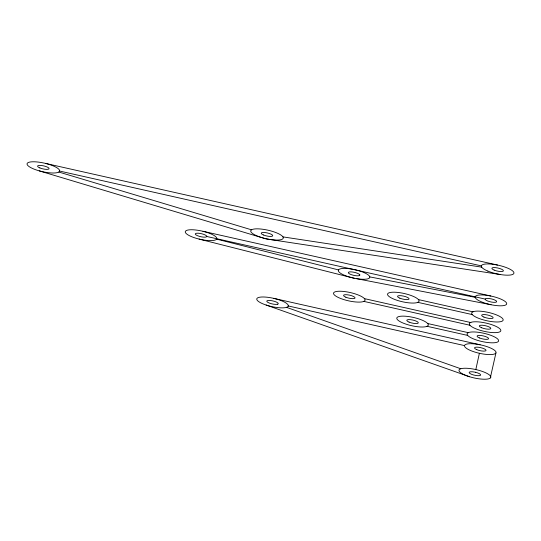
<?xml version="1.0" encoding="UTF-8"?>
<svg xmlns="http://www.w3.org/2000/svg" width="541" height="541" viewBox="0 0 541 541"><rect width="100%" height="100%" fill="white"/><g stroke="black" fill="none" stroke-linecap="round" stroke-linejoin="round"><path stroke-width="0.81" d="M485.162 299.085L485.169 299.288A5.917 1.549 12.7 0 0 493.967 302.365A5.917 1.549 12.7 0 0 493.886 299.633A5.917 1.549 12.7 0 0 485.162 299.085L206.797 236.485A5.917 1.549 12.7 0 0 198.655 233.245A5.917 1.549 12.7 0 0 197.445 235.68A5.917 1.549 12.7 0 0 206.703 236.667L206.797 236.485M495.928 352.948A16.129 4.227 12.7 0 1 470.785 350.615A16.129 4.227 12.7 0 1 474.132 343.873A16.129 4.227 12.7 0 1 495.928 352.948L490.254 378.118A16.298 4.274 12.7 0 1 465.929 375.468L465.091 375.123A16.298 4.274 12.7 0 1 460.695 368.786L461.196 368.637A16.298 4.274 12.7 0 1 475.072 369.395L476.114 369.625A16.298 4.274 12.7 0 1 490.721 376.509L490.815 376.813A16.298 4.274 12.7 0 1 490.68 377.645L490.525 377.861M475.823 369.557L479.38 353.28M39.25 170.868L266.03 238.879L499.918 274.463M282.943 236.884L481.713 267.132M491.059 304.732L353.246 278.027L199.095 239.075M369.787 276.897L475.194 297.327M354.179 278.202L352.123 277.736M45.336 163.368A16.67 4.369 12.7 0 1 56.555 172.768A16.67 4.369 12.7 0 1 28.632 166.243A16.67 4.369 12.7 0 1 44.274 163.125L497.531 265.063M59.605 171.051L481.395 265.901M202.956 231.291A16.129 4.227 12.7 0 1 216.765 238.723L216.508 239.237A16.129 4.227 12.7 0 1 198.757 238.994A16.129 4.227 12.7 0 1 185.34 231.467A16.129 4.227 12.7 0 1 201.928 231.054L490.802 296.022M418.436 299.592L472.868 311.832M417.835 302.345L472.266 314.585M364.431 298.632L470.542 322.497M363.829 301.384L469.94 325.249M427.681 323.532L468.317 332.674M427.079 326.291L467.715 335.427M273.915 298.402L480.151 344.793M288.258 305.963L464.543 345.604M216.589 239.115L338.49 269.912M58.807 172.031L251.531 229.817M465.929 375.468L469.642 376.759M286.507 307.349L460.797 368.759M266.172 305.056L465.652 375.353M270.872 239.609A16.676 4.375 12.7 0 0 283.044 237.032L282.828 236.701A16.676 4.375 12.7 0 0 267.883 230.175A16.676 4.375 12.7 0 0 251.68 229.722L251.349 229.932A16.676 4.375 12.7 0 0 261.425 237.492M269.831 239.453A16.676 4.375 12.7 0 1 262.439 237.797M356.235 278.588A16.129 4.227 12.7 0 0 369.814 277.107L369.773 276.816A16.129 4.227 12.7 0 0 358.994 270.77L358.007 270.486A16.129 4.227 12.7 0 0 351.866 269.1L350.845 268.938A16.129 4.227 12.7 0 0 338.565 269.797L338.402 270.047A16.129 4.227 12.7 0 0 351.102 277.479M475.194 296.84L475.208 297.408A16.129 4.227 12.7 0 0 499.221 305.793A16.129 4.227 12.7 0 0 498.998 298.348A16.129 4.227 12.7 0 0 475.194 296.84M288.292 305.821L288.238 306.091A16.129 4.227 12.7 0 1 263.765 304.191A16.129 4.227 12.7 0 1 265.266 297.063A16.129 4.227 12.7 0 1 288.292 305.821M363.91 301.357L363.498 301.526A16.129 4.227 12.7 0 1 339.004 297.8A16.129 4.227 12.7 0 1 340.438 291.241A16.129 4.227 12.7 0 1 364.188 298.361L364.492 298.7A16.129 4.227 12.7 0 1 363.91 301.357M417.916 302.311L417.496 302.48A16.129 4.227 12.7 0 1 393.009 298.754A16.129 4.227 12.7 0 1 394.436 292.201A16.129 4.227 12.7 0 1 418.193 299.322L418.497 299.653A16.129 4.227 12.7 0 1 417.916 302.311M427.167 326.257L426.748 326.426A16.129 4.227 12.7 0 1 402.254 322.7A16.129 4.227 12.7 0 1 403.687 316.14A16.129 4.227 12.7 0 1 427.437 323.268L427.742 323.599A16.129 4.227 12.7 0 1 427.167 326.257M473.206 311.69L472.787 311.866A16.129 4.227 12.7 0 0 472.205 314.517L472.516 314.855A16.129 4.227 12.7 0 0 496.266 321.976A16.129 4.227 12.7 0 0 497.7 315.417A16.129 4.227 12.7 0 0 473.206 311.69M470.88 322.355L470.46 322.524A16.129 4.227 12.7 0 0 469.879 325.182L470.183 325.52A16.129 4.227 12.7 0 0 493.94 332.641A16.129 4.227 12.7 0 0 495.367 326.081A16.129 4.227 12.7 0 0 470.88 322.355M468.655 332.532L468.236 332.708A16.129 4.227 12.7 0 0 467.654 335.359L467.965 335.697A16.129 4.227 12.7 0 0 491.715 342.818A16.129 4.227 12.7 0 0 493.149 336.259A16.129 4.227 12.7 0 0 468.655 332.532M277.736 304.204L277.56 304.258A5.917 1.549 12.7 0 1 267.612 302.23A5.917 1.549 12.7 0 1 272.231 300.782A5.917 1.549 12.7 0 1 277.736 304.204M475.417 372.255L475.045 372.174A5.917 1.549 12.7 0 0 469.784 373.391A5.917 1.549 12.7 0 0 479.718 375.616A5.917 1.549 12.7 0 0 475.417 372.255M359.826 274.99L359.799 274.882A5.917 1.549 12.7 0 0 350.757 271.853A5.917 1.549 12.7 0 0 351.474 274.727A5.917 1.549 12.7 0 0 359.826 274.99M487.847 271.082A16.67 4.369 12.7 0 0 513.828 273.489A16.67 4.369 12.7 0 0 491.302 264.109A16.67 4.369 12.7 0 0 487.847 271.082M39.858 167.933A5.917 1.549 12.7 0 0 49.075 168.785A5.917 1.549 12.7 0 0 41.082 165.458A5.917 1.549 12.7 0 0 39.858 167.933M494.176 270.101A5.917 1.549 12.7 0 0 503.401 270.953A5.917 1.549 12.7 0 0 495.407 267.626A5.917 1.549 12.7 0 0 494.176 270.101M263.514 234.997A5.917 1.549 12.7 0 0 272.732 235.849A5.917 1.549 12.7 0 0 264.738 232.522A5.917 1.549 12.7 0 0 263.514 234.997M399.826 298.172A5.917 1.549 12.7 0 0 409.043 299.024A5.917 1.549 12.7 0 0 401.05 295.697A5.917 1.549 12.7 0 0 399.826 298.172M483.918 317.08A5.917 1.549 12.7 0 0 493.135 317.939A5.917 1.549 12.7 0 0 485.142 314.612A5.917 1.549 12.7 0 0 483.918 317.08M481.591 327.745A5.917 1.549 12.7 0 0 490.809 328.603A5.917 1.549 12.7 0 0 482.815 325.276A5.917 1.549 12.7 0 0 481.591 327.745M345.821 297.212A5.917 1.549 12.7 0 0 355.038 298.071A5.917 1.549 12.7 0 0 347.045 294.744A5.917 1.549 12.7 0 0 345.821 297.212M479.367 337.922A5.917 1.549 12.7 0 0 488.584 338.781A5.917 1.549 12.7 0 0 480.591 335.454A5.917 1.549 12.7 0 0 479.367 337.922M409.07 322.111A5.917 1.549 12.7 0 0 418.288 322.97A5.917 1.549 12.7 0 0 410.294 319.643A5.917 1.549 12.7 0 0 409.07 322.111M476.797 349.682A5.917 1.549 12.7 0 0 486.021 350.541A5.917 1.549 12.7 0 0 478.028 347.214A5.917 1.549 12.7 0 0 476.797 349.682"/></g></svg>
